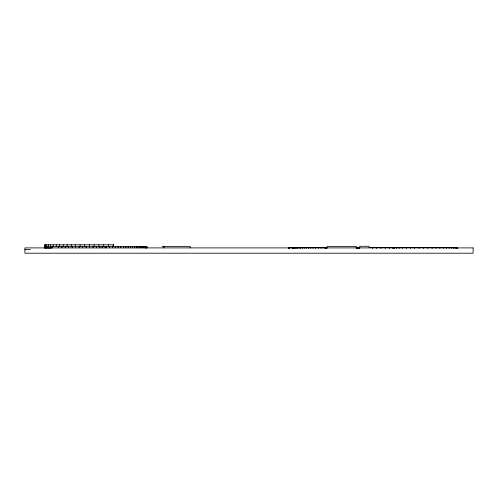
<?xml version="1.0" encoding="UTF-8"?>
<svg xmlns="http://www.w3.org/2000/svg" width="498" height="498" viewBox="0 0 498 498"><rect width="100%" height="100%" fill="white"/><g stroke="black" fill="none" stroke-linecap="round" stroke-linejoin="round"><path stroke-width="0.75" d="M359.4 246.292L369.398 246.292M161.993 246.417L190.217 246.417L190.217 247.904M326.912 246.435L356.543 246.435M44.671 246.641L146.885 246.56L146.885 247.904M327.167 247.612L288.89 247.612L288.89 248.496M355.989 247.612L360.01 247.612M368.931 247.612L457.133 247.612L457.133 248.496M51.991 248.035L44.671 248.035L44.671 244.798L113.581 244.798L113.581 246.641M24.9 249.504L30.347 249.504M457.077 247.612L457.077 248.496M456.803 247.612L456.803 248.496M456.068 247.612L456.068 248.496M454.929 247.612L454.929 248.496M453.385 247.612L453.385 248.496M451.437 247.612L451.437 248.496M449.096 247.612L449.096 248.496M446.364 247.612L446.364 248.496M443.27 247.612L443.27 248.496M439.84 247.612L439.84 248.496M436.105 247.612L436.105 248.496M432.108 247.612L432.108 248.496M427.894 247.612L427.894 248.496M423.537 247.612L423.537 248.496M419.104 247.612L419.104 248.496M414.678 247.612L414.678 248.496M410.358 247.612L410.358 248.496M406.25 247.612L406.25 248.496M402.465 247.612L402.465 248.496M399.135 247.612L399.135 248.496M396.389 247.612L396.389 248.496M394.366 247.612L394.366 248.496M393.177 247.612L393.177 248.496M392.947 247.612L392.947 248.496M389.461 247.612L389.461 248.496M385.184 247.612L385.184 248.496M380.908 247.612L380.908 248.496M376.656 247.612L376.656 248.496M372.423 247.612L372.423 248.496M359.568 247.904L359.637 248.402M359.4 247.904L359.363 248.402M358.94 247.904L358.94 248.402M358.678 247.904L358.722 248.402M358.33 247.904L358.33 248.402M358.056 247.904L358.056 248.402M357.689 247.904L357.689 248.402M357.564 247.904L357.564 248.402M357.041 247.904L357.041 248.402M356.935 247.904L356.935 248.402M356.444 247.904L356.444 248.402M326.869 247.904L326.869 248.402M326.713 247.904L326.713 248.402M326.234 247.904L326.234 248.402M326.122 247.904L326.122 248.402M326.003 247.904L326.003 248.402M325.655 247.904L325.655 248.402M325.505 247.904L325.505 248.402M325.387 247.904L325.387 248.402M324.074 247.612L324.074 248.496M321.104 247.612L321.104 248.496M318.266 247.612L318.266 248.496M315.57 247.612L315.57 248.496M313.005 247.612L313.005 248.496M310.59 247.612L310.59 248.496M308.312 247.612L308.312 248.496M306.183 247.612L306.183 248.496M304.197 247.612L304.197 248.496M302.367 247.612L302.367 248.496M300.68 247.612L300.68 248.496M299.142 247.612L299.142 248.496M297.76 247.612L297.76 248.496M296.528 247.612L296.528 248.496M295.445 247.612L295.445 248.496M294.511 247.612L294.511 248.496M293.733 247.612L293.733 248.496M293.104 247.612L293.104 248.496M292.619 247.612L292.619 248.496M292.282 247.612L292.282 248.496M292.164 247.612L292.164 248.496M289.064 247.612L289.064 248.496M288.958 247.612L288.958 248.496M163.954 246.417L163.954 247.904M146.866 247.904L146.773 246.56L146.717 247.904M146.512 246.56L146.512 247.904M146.119 246.56L146.119 247.904M145.584 246.56L145.584 247.904M144.906 246.56L144.906 247.904M144.09 246.56L144.09 247.904M143.131 246.56L143.131 247.904M142.03 246.56L142.03 247.904M140.785 246.56L140.785 247.904M139.396 246.56L139.396 247.904M137.871 246.56L137.871 247.904M136.203 246.56L136.203 247.904M134.398 246.56L134.398 247.904M132.456 246.56L132.456 247.904M130.376 246.56L130.376 247.904M128.173 246.56L128.173 247.904M125.832 246.56L125.832 247.904M123.373 246.56L123.373 247.904M120.79 246.56L120.79 247.904M118.094 246.56L118.094 247.904M115.281 246.56L115.281 247.904M113.488 244.798L113.488 246.641M113.164 244.798L113.164 246.641M112.367 246.56L112.367 247.904M109.355 246.56L109.355 247.904M108.458 244.798L108.458 246.641M106.248 246.56L106.248 247.904M105.165 246.56L105.165 247.904M103.702 244.798L103.702 246.641M102.096 246.56L102.096 247.904M99.793 246.56L99.793 247.904M98.921 244.798L98.921 246.641M96.456 246.56L96.456 247.904M94.147 244.798L94.147 246.641M93.064 246.56L93.064 247.904M89.628 246.56L89.628 247.904M89.397 244.798L89.397 246.641M86.154 246.56L86.154 247.904M84.71 244.798L84.71 246.641M82.649 246.56L82.649 247.904M80.11 244.798L80.11 246.641M79.138 246.56L79.138 247.904M75.628 244.798L75.634 247.904M72.142 246.56L72.142 247.904M71.301 244.798L71.301 246.641M68.68 246.56L68.68 247.904M67.168 244.798L67.168 246.641M65.263 246.56L65.263 247.904M63.265 244.798L63.265 246.641M61.914 246.56L61.914 247.904M59.623 244.798L59.623 246.641M58.646 246.56L58.646 247.904M56.286 244.798L56.286 246.641M53.292 244.798L53.292 246.641M52.147 246.56L52.147 247.904M50.684 244.798L50.684 248.035M48.493 244.798L48.493 248.035M46.768 244.798L46.768 248.035M45.53 244.798L45.53 248.035M44.82 244.798L44.82 248.035M473.1 247.904L24.9 247.904L24.9 253.202L473.1 253.202L473.1 247.904M326.377 248.402L326.377 247.904L326.315 248.402"/></g></svg>
